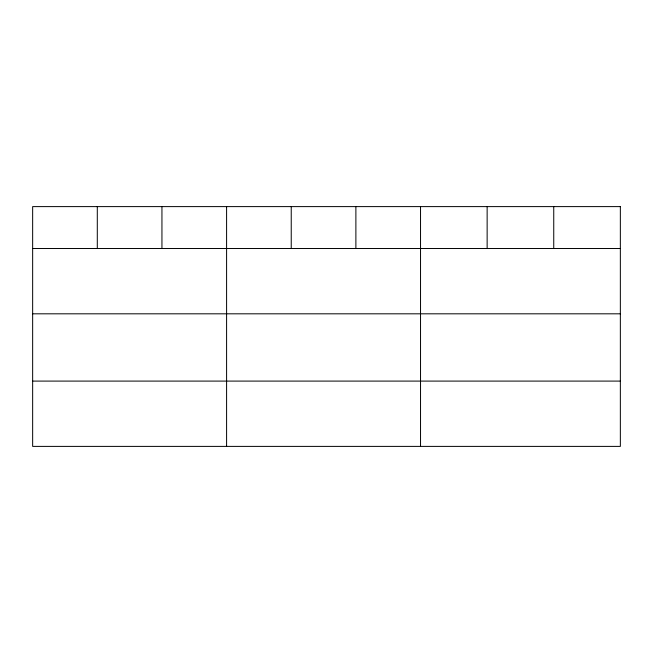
<?xml version="1.0" encoding="UTF-8"?>
<svg xmlns="http://www.w3.org/2000/svg" width="653" height="653" viewBox="0 0 653 653"><rect width="100%" height="100%" fill="white"/><g stroke="black" fill="none" stroke-linecap="round" stroke-linejoin="round"><path stroke-width="0.98" d="M32.65 248.515L620.35 248.515M32.65 313.815L620.35 313.815M32.65 381.091L620.35 381.091M553.744 206.609L553.744 248.515M487.138 206.609L487.138 248.515M420.532 206.609L420.532 446.391M355.885 206.609L355.885 248.515M291.238 206.609L291.238 248.515M226.591 206.609L226.591 446.391M161.944 206.609L161.944 248.515M97.297 206.609L97.297 248.515M620.35 206.609L32.65 206.609L32.65 446.391L620.35 446.391L620.35 206.609"/></g></svg>
